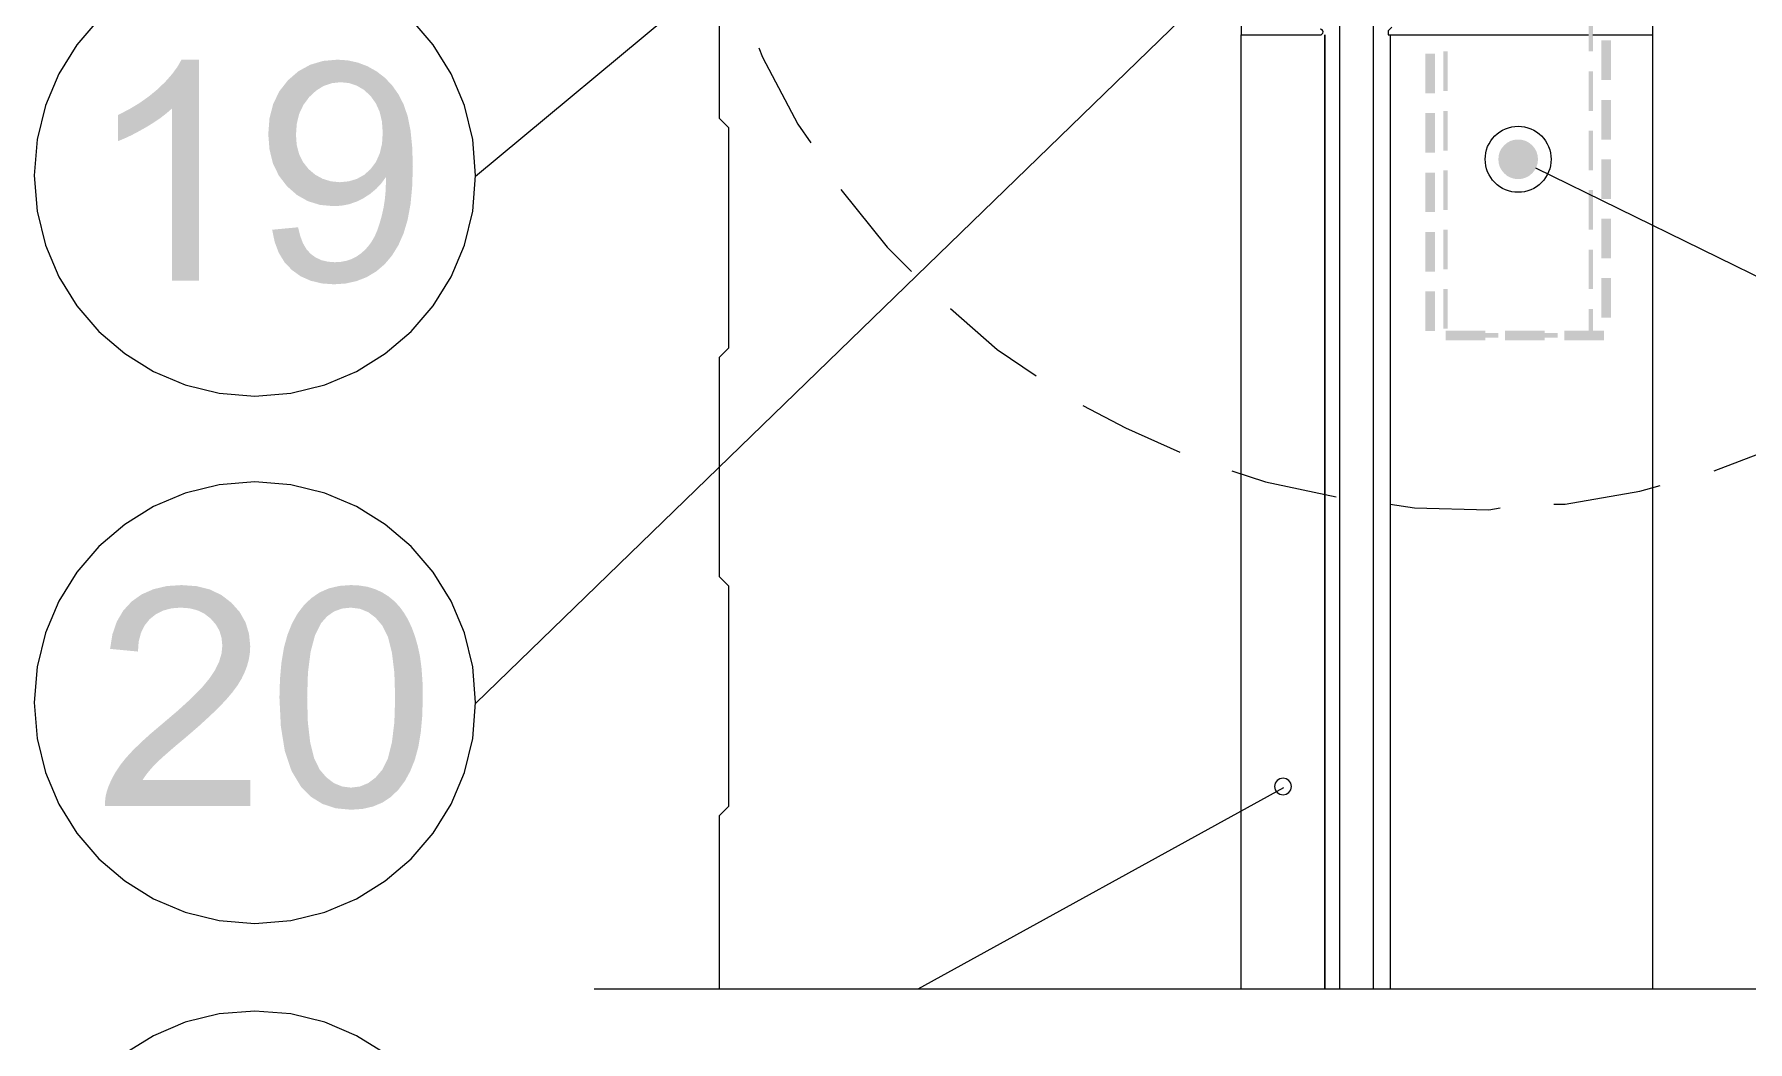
# Model space of a CAD drawing. Header units: millimetres. Extents: x 0 to 297, y 0 to 420.
# Drawn here: x 224.63 to 244.11, y 364.1 to 375.55 of the extents above; entities that cross this region are included whole.
import ezdxf

# ---------------------------------------------------------------- set-up
doc = ezdxf.new("R2010")
doc.units = ezdxf.units.MM
doc.layers.add('1-CORTE-LINEAS', color=7, linetype='Continuous')
doc.layers.add('1-CORTE-RELLENOS', color=9, linetype='Continuous')

msp = doc.modelspace()

# ---------------------------------------------------------------- hatches: boundary and pattern name
at = {"layer": '1-CORTE-RELLENOS'}
h = msp.add_hatch(color=7, dxfattribs=at)
h.dxf.hatch_style = 1
h.paths.add_polyline_path([(242.349, 375.8), (242.299, 375.8), (242.299, 375.35), (242.349, 375.35)])
h = msp.add_hatch(color=7, dxfattribs=at)
h.dxf.hatch_style = 1
h.paths.add_polyline_path([(242.554, 375.025), (242.554, 375.475), (242.444, 375.475), (242.444, 375.025)])
h = msp.add_hatch(color=7, dxfattribs=at)
h.dxf.hatch_style = 1
h.paths.add_polyline_path([(226.507, 372.746), (226.201, 372.746), (226.201, 374.703), (226.14, 374.65), (226.071, 374.596), (225.994, 374.544), (225.909, 374.491), (225.821, 374.442), (225.738, 374.398), (225.66, 374.362), (225.586, 374.331), (225.586, 374.629), (225.711, 374.692), (225.827, 374.762), (225.935, 374.838), (226.036, 374.921), (226.125, 375.007), (226.2, 375.092), (226.261, 375.175), (226.308, 375.257), (226.507, 375.257)])
h = msp.add_hatch(color=7, dxfattribs=at)
h.dxf.hatch_style = 1
h.paths.add_polyline_path([(227.367, 373.186), (227.413, 373.063), (227.478, 372.957), (227.562, 372.868), (227.662, 372.796), (227.775, 372.746), (227.902, 372.715), (228.041, 372.705), (228.174, 372.714), (228.299, 372.742), (228.414, 372.787), (228.521, 372.851), (228.618, 372.934), (228.702, 373.034), (228.773, 373.15), (228.832, 373.284), (228.878, 373.438), (228.911, 373.617), (228.93, 373.82), (228.937, 374.047), (228.93, 374.264), (228.911, 374.453), (228.878, 374.615), (228.832, 374.75), (228.773, 374.864), (228.702, 374.965), (228.619, 375.052), (228.524, 375.125), (228.42, 375.183), (228.312, 375.224), (228.198, 375.249), (228.08, 375.257), (227.918, 375.243), (227.77, 375.199), (227.636, 375.125), (227.518, 375.023), (227.42, 374.898), (227.35, 374.754), (227.308, 374.592), (227.294, 374.411), (227.308, 374.237), (227.347, 374.079), (227.414, 373.94), (227.507, 373.819), (227.62, 373.72), (227.745, 373.649), (227.883, 373.607), (228.033, 373.593), (228.125, 373.598), (228.213, 373.615), (228.297, 373.644), (228.377, 373.684), (228.453, 373.733), (228.521, 373.79), (228.58, 373.853), (228.631, 373.923), (228.631, 373.904), (228.631, 373.887), (228.631, 373.874), (228.631, 373.863), (228.628, 373.767), (228.619, 373.672), (228.605, 373.578), (228.584, 373.485), (228.56, 373.399), (228.534, 373.321), (228.504, 373.252), (228.471, 373.193), (228.434, 373.142), (228.393, 373.096), (228.346, 373.055), (228.295, 373.019), (228.24, 372.991), (228.181, 372.972), (228.117, 372.96), (228.049, 372.956), (227.97, 372.962), (227.899, 372.979), (227.834, 373.009), (227.777, 373.05), (227.728, 373.104), (227.688, 373.172), (227.657, 373.255), (227.633, 373.353), (227.338, 373.325)])
h.paths.add_polyline_path([(228.587, 374.303), (228.561, 374.192), (228.518, 374.096), (228.457, 374.014), (228.385, 373.949), (228.302, 373.903), (228.21, 373.875), (228.107, 373.865), (228.006, 373.875), (227.914, 373.903), (227.829, 373.949), (227.752, 374.014), (227.689, 374.094), (227.644, 374.186), (227.617, 374.289), (227.609, 374.403), (227.618, 374.529), (227.646, 374.643), (227.694, 374.744), (227.76, 374.833), (227.839, 374.906), (227.924, 374.959), (228.017, 374.99), (228.116, 375.001), (228.211, 374.991), (228.3, 374.962), (228.381, 374.914), (228.455, 374.847), (228.516, 374.762), (228.56, 374.665), (228.586, 374.553), (228.595, 374.428)])
h = msp.add_hatch(color=7, dxfattribs=at)
h.dxf.hatch_style = 1
h.paths.add_polyline_path([(240.444, 374.875), (240.554, 374.875), (240.554, 375.325), (240.444, 375.325)])
h = msp.add_hatch(color=7, dxfattribs=at)
h.dxf.hatch_style = 1
h.paths.add_polyline_path([(240.699, 374.9), (240.699, 375.35), (240.649, 375.35), (240.649, 374.9)])
h = msp.add_hatch(color=7, dxfattribs=at)
h.dxf.hatch_style = 1
h.paths.add_polyline_path([(242.299, 375.125), (242.299, 374.675), (242.349, 374.675), (242.349, 375.125)])
h = msp.add_hatch(color=7, dxfattribs=at)
h.dxf.hatch_style = 1
h.paths.add_polyline_path([(240.699, 374.225), (240.699, 374.675), (240.649, 374.675), (240.649, 374.225)])
h = msp.add_hatch(color=7, dxfattribs=at)
h.dxf.hatch_style = 1
h.paths.add_polyline_path([(242.554, 374.8), (242.444, 374.8), (242.444, 374.35), (242.554, 374.35)])
h = msp.add_hatch(color=7, dxfattribs=at)
h.dxf.hatch_style = 1
h.paths.add_polyline_path([(240.444, 374.2), (240.554, 374.2), (240.554, 374.65), (240.444, 374.65)])
h = msp.add_hatch(color=7, dxfattribs=at)
h.dxf.hatch_style = 1
h.paths.add_polyline_path([(241.724, 374.125), (241.72, 374.08), (241.707, 374.039), (241.687, 374.001), (241.658, 373.966), (241.623, 373.937), (241.585, 373.917), (241.544, 373.904), (241.499, 373.9), (241.454, 373.904), (241.412, 373.917), (241.374, 373.937), (241.34, 373.966), (241.311, 374.001), (241.29, 374.039), (241.278, 374.08), (241.274, 374.125), (241.278, 374.17), (241.29, 374.212), (241.311, 374.25), (241.34, 374.284), (241.374, 374.313), (241.412, 374.334), (241.454, 374.346), (241.499, 374.35), (241.544, 374.346), (241.585, 374.334), (241.623, 374.313), (241.658, 374.284), (241.687, 374.25), (241.707, 374.212), (241.72, 374.17)])
h = msp.add_hatch(color=7, dxfattribs=at)
h.dxf.hatch_style = 1
h.paths.add_polyline_path([(242.299, 374.45), (242.299, 374), (242.349, 374), (242.349, 374.45)])
h = msp.add_hatch(color=7, dxfattribs=at)
h.dxf.hatch_style = 1
h.paths.add_polyline_path([(242.554, 374.125), (242.444, 374.125), (242.444, 373.675), (242.554, 373.675)])
h = msp.add_hatch(color=7, dxfattribs=at)
h.dxf.hatch_style = 1
h.paths.add_polyline_path([(240.444, 373.525), (240.554, 373.525), (240.554, 373.975), (240.444, 373.975)])
h = msp.add_hatch(color=7, dxfattribs=at)
h.dxf.hatch_style = 1
h.paths.add_polyline_path([(240.649, 373.55), (240.699, 373.55), (240.699, 374), (240.649, 374)])
h = msp.add_hatch(color=7, dxfattribs=at)
h.dxf.hatch_style = 1
h.paths.add_polyline_path([(242.299, 373.775), (242.299, 373.325), (242.349, 373.325), (242.349, 373.775)])
h = msp.add_hatch(color=7, dxfattribs=at)
h.dxf.hatch_style = 1
h.paths.add_polyline_path([(240.699, 372.875), (240.699, 373.325), (240.649, 373.325), (240.649, 372.875)])
h = msp.add_hatch(color=7, dxfattribs=at)
h.dxf.hatch_style = 1
h.paths.add_polyline_path([(242.554, 373.45), (242.444, 373.45), (242.444, 373), (242.554, 373)])
h = msp.add_hatch(color=7, dxfattribs=at)
h.dxf.hatch_style = 1
h.paths.add_polyline_path([(240.444, 372.85), (240.554, 372.85), (240.554, 373.3), (240.444, 373.3)])
h = msp.add_hatch(color=7, dxfattribs=at)
h.dxf.hatch_style = 1
h.paths.add_polyline_path([(242.299, 373.1), (242.299, 372.65), (242.349, 372.65), (242.349, 373.1)])
h = msp.add_hatch(color=7, dxfattribs=at)
h.dxf.hatch_style = 1
h.paths.add_polyline_path([(242.554, 372.775), (242.444, 372.775), (242.444, 372.325), (242.554, 372.325)])
h = msp.add_hatch(color=7, dxfattribs=at)
h.dxf.hatch_style = 1
h.paths.add_polyline_path([(240.444, 372.175), (240.554, 372.175), (240.554, 372.625), (240.444, 372.625)])
h = msp.add_hatch(color=7, dxfattribs=at)
h.dxf.hatch_style = 1
h.paths.add_polyline_path([(240.699, 372.2), (240.699, 372.65), (240.649, 372.65), (240.649, 372.2)])
h = msp.add_hatch(color=7, dxfattribs=at)
h.dxf.hatch_style = 1
h.paths.add_polyline_path([(242.343, 372.107), (242.347, 372.114), (242.349, 372.125), (242.349, 372.425), (242.299, 372.425), (242.299, 372.15), (242.174, 372.15), (242.174, 372.1), (242.324, 372.1), (242.335, 372.102)])
h = msp.add_hatch(color=7, dxfattribs=at)
h.dxf.hatch_style = 1
h.paths.add_polyline_path([(241.124, 372.07), (241.124, 372.1), (240.824, 372.1), (240.824, 372.15), (241.124, 372.15), (241.124, 372.18), (240.674, 372.18), (240.674, 372.07)])
h = msp.add_hatch(color=7, dxfattribs=at)
h.dxf.hatch_style = 1
h.paths.add_polyline_path([(241.274, 372.1), (241.274, 372.15), (240.824, 372.15), (240.824, 372.1)])
h = msp.add_hatch(color=7, dxfattribs=at)
h.dxf.hatch_style = 1
h.paths.add_polyline_path([(241.799, 372.07), (241.799, 372.1), (241.499, 372.1), (241.499, 372.15), (241.799, 372.15), (241.799, 372.18), (241.349, 372.18), (241.349, 372.07)])
h = msp.add_hatch(color=7, dxfattribs=at)
h.dxf.hatch_style = 1
h.paths.add_polyline_path([(241.949, 372.15), (241.499, 372.15), (241.499, 372.1), (241.949, 372.1)])
h = msp.add_hatch(color=7, dxfattribs=at)
h.dxf.hatch_style = 1
h.paths.add_polyline_path([(242.347, 372.114), (242.343, 372.107), (242.335, 372.102), (242.324, 372.1), (242.174, 372.1), (242.174, 372.15), (242.299, 372.15), (242.299, 372.18), (242.024, 372.18), (242.024, 372.07), (242.474, 372.07), (242.474, 372.18), (242.349, 372.18), (242.349, 372.125)])
h = msp.add_hatch(color=7, dxfattribs=at)
h.dxf.hatch_style = 1
h.paths.add_polyline_path([(227.091, 367.072), (227.091, 366.778), (225.438, 366.778), (225.439, 366.832), (225.445, 366.885), (225.457, 366.938), (225.474, 366.99), (225.51, 367.075), (225.555, 367.158), (225.61, 367.241), (225.675, 367.323), (225.753, 367.408), (225.846, 367.499), (225.954, 367.597), (226.077, 367.701), (226.264, 367.86), (226.419, 368.001), (226.54, 368.124), (226.628, 368.23), (226.691, 368.326), (226.736, 368.42), (226.763, 368.511), (226.772, 368.599), (226.763, 368.688), (226.739, 368.769), (226.697, 368.842), (226.639, 368.908), (226.569, 368.962), (226.49, 369.001), (226.4, 369.024), (226.3, 369.032), (226.195, 369.024), (226.101, 368.999), (226.018, 368.958), (225.945, 368.9), (225.887, 368.827), (225.846, 368.742), (225.821, 368.644), (225.813, 368.533), (225.496, 368.563), (225.523, 368.729), (225.573, 368.874), (225.646, 368.998), (225.741, 369.101), (225.856, 369.183), (225.989, 369.241), (226.14, 369.277), (226.309, 369.288), (226.478, 369.276), (226.63, 369.238), (226.762, 369.175), (226.876, 369.087), (226.969, 368.982), (227.036, 368.864), (227.075, 368.735), (227.089, 368.594), (227.085, 368.518), (227.073, 368.443), (227.053, 368.369), (227.025, 368.296), (226.99, 368.223), (226.944, 368.148), (226.888, 368.072), (226.821, 367.993), (226.739, 367.905), (226.633, 367.803), (226.504, 367.685), (226.35, 367.552), (226.223, 367.446), (226.122, 367.358), (226.045, 367.288), (225.995, 367.238), (225.957, 367.196), (225.923, 367.155), (225.892, 367.114), (225.865, 367.072)])
h = msp.add_hatch(color=7, dxfattribs=at)
h.dxf.hatch_style = 1
h.paths.add_polyline_path([(227.437, 367.683), (227.482, 367.404), (227.559, 367.175), (227.667, 366.995), (227.78, 366.882), (227.912, 366.801), (228.063, 366.752), (228.234, 366.736), (228.366, 366.745), (228.486, 366.773), (228.593, 366.818), (228.689, 366.882), (228.773, 366.964), (228.846, 367.061), (228.908, 367.174), (228.959, 367.301), (228.999, 367.447), (229.027, 367.613), (229.044, 367.801), (229.05, 368.009), (229.047, 368.186), (229.036, 368.343), (229.018, 368.481), (228.992, 368.599), (228.962, 368.705), (228.926, 368.802), (228.885, 368.891), (228.838, 368.971), (228.785, 369.044), (228.725, 369.107), (228.659, 369.161), (228.587, 369.206), (228.508, 369.242), (228.423, 369.268), (228.332, 369.283), (228.234, 369.288), (228.104, 369.279), (227.985, 369.251), (227.878, 369.205), (227.782, 369.139), (227.698, 369.058), (227.625, 368.962), (227.563, 368.85), (227.512, 368.723), (227.472, 368.577), (227.444, 368.41), (227.427, 368.22), (227.421, 368.009)])
h.paths.add_polyline_path([(227.745, 368.294), (227.775, 368.529), (227.825, 368.717), (227.895, 368.856), (227.963, 368.933), (228.041, 368.988), (228.131, 369.021), (228.232, 369.032), (228.335, 369.019), (228.429, 368.981), (228.514, 368.917), (228.59, 368.828), (228.654, 368.701), (228.699, 368.523), (228.727, 368.292), (228.736, 368.009), (228.727, 367.729), (228.699, 367.499), (228.654, 367.32), (228.59, 367.191), (228.514, 367.102), (228.429, 367.038), (228.336, 367), (228.234, 366.987), (228.133, 367), (228.041, 367.038), (227.956, 367.102), (227.879, 367.191), (227.816, 367.318), (227.771, 367.497), (227.744, 367.728), (227.736, 368.009)])

# ---------------------------------------------------------------- linework, layer by layer
at = {"layer": '1-CORTE-LINEAS', "color": 7, "lineweight": 15}
for p, q in [((229.651, 373.932), (235.239, 378.588)), ((229.651, 367.942), (238.774, 376.789)), ((234.681, 364.7), (238.837, 366.989))]:
    msp.add_line(p, q, dxfattribs=at)
at = {"layer": '1-CORTE-LINEAS', "color": 7, "lineweight": 13}
for p, q in [((239.473, 364.7), (239.473, 376.175)), ((239.854, 364.7), (239.854, 376.175)), ((239.303, 375.541), (239.303, 364.7)), ((239.303, 364.7), (239.303, 375.541)), ((240.044, 375.541), (240.044, 364.7)), ((253.666, 368.147), (241.7, 374.026)), ((230.999, 364.7), (254.787, 364.7))]:
    msp.add_line(p, q, dxfattribs=at)
at = {"layer": '1-CORTE-LINEAS', "color": 7, "lineweight": 9}
for p, q in [((238.35, 364.7), (238.35, 375.541)), ((243.029, 364.7), (243.029, 375.541))]:
    msp.add_line(p, q, dxfattribs=at)
at = {"layer": '1-CORTE-LINEAS', "color": 7, "lineweight": 13}
for points in [[(238.35, 378.335), (238.35, 375.541), (239.26, 375.541)], [(242.349, 375.541), (243.029, 375.541), (243.029, 378.335), (242.349, 378.335)], [(239.25, 375.541), (239.262, 375.543), (239.273, 375.55), (239.279, 375.56), (239.282, 375.572), (239.279, 375.585), (239.273, 375.595), (239.262, 375.601), (239.25, 375.604)], [(240.065, 375.625), (240.022, 375.583), (240.022, 375.541), (242.299, 375.541)]]:
    msp.add_lwpolyline(points, dxfattribs=at)
at = {"layer": '1-CORTE-LINEAS', "color": 7, "lineweight": 5}
msp.add_lwpolyline([(232.424, 364.7), (232.424, 366.672), (232.529, 366.778), (232.529, 369.275), (232.424, 369.381), (232.424, 371.879), (232.529, 371.985), (232.529, 374.482), (232.424, 374.588), (232.424, 377.085), (232.529, 377.192)], dxfattribs=at)
at = {"layer": '1-CORTE-LINEAS', "color": 7, "lineweight": 9}
for points in [[(225.369, 375.716), (225.119, 375.424), (224.915, 375.095), (224.762, 374.735), (224.667, 374.349), (224.635, 373.942), (224.667, 373.535), (224.762, 373.149), (224.915, 372.79), (225.119, 372.461), (225.369, 372.169), (225.662, 371.918), (225.99, 371.714), (226.35, 371.562), (226.736, 371.467), (227.143, 371.434), (227.55, 371.467), (227.936, 371.562), (228.296, 371.714), (228.624, 371.918), (228.917, 372.169), (229.167, 372.461), (229.371, 372.79), (229.523, 373.149), (229.619, 373.535), (229.651, 373.942)], [(229.651, 373.942), (229.619, 374.349), (229.523, 374.735), (229.371, 375.095), (229.167, 375.424), (228.917, 375.716)], [(241.874, 374.125), (241.872, 374.088), (241.867, 374.052), (241.858, 374.017), (241.845, 373.982), (241.829, 373.948), (241.811, 373.917), (241.789, 373.888), (241.764, 373.86), (241.737, 373.835), (241.707, 373.813), (241.676, 373.795), (241.642, 373.779), (241.608, 373.766), (241.572, 373.757), (241.536, 373.752), (241.499, 373.75), (241.462, 373.752), (241.426, 373.757), (241.39, 373.766), (241.355, 373.779), (241.322, 373.795), (241.29, 373.813), (241.261, 373.835), (241.234, 373.86), (241.209, 373.888), (241.187, 373.917), (241.168, 373.948), (241.152, 373.982), (241.14, 374.017), (241.131, 374.052), (241.126, 374.088), (241.124, 374.125), (241.126, 374.162), (241.131, 374.198), (241.14, 374.234), (241.152, 374.269), (241.168, 374.302), (241.187, 374.334), (241.209, 374.363), (241.234, 374.39), (241.261, 374.415), (241.29, 374.437), (241.322, 374.456), (241.355, 374.472), (241.39, 374.484), (241.426, 374.493), (241.462, 374.499), (241.499, 374.5), (241.536, 374.499), (241.572, 374.493), (241.608, 374.484), (241.642, 374.472), (241.676, 374.456), (241.707, 374.437), (241.737, 374.415), (241.764, 374.39), (241.789, 374.363), (241.811, 374.334), (241.829, 374.302), (241.845, 374.269), (241.858, 374.234), (241.867, 374.198), (241.872, 374.162), (241.874, 374.125)], [(229.651, 367.953), (229.619, 368.359), (229.523, 368.745), (229.371, 369.105), (229.167, 369.434), (228.917, 369.726), (228.624, 369.977), (228.296, 370.181), (227.936, 370.333), (227.55, 370.428), (227.143, 370.461), (226.736, 370.428), (226.35, 370.333), (225.99, 370.181), (225.662, 369.977), (225.369, 369.726), (225.119, 369.434), (224.915, 369.105), (224.762, 368.745), (224.667, 368.359), (224.635, 367.953), (224.667, 367.546), (224.762, 367.16), (224.915, 366.8), (225.119, 366.471), (225.369, 366.179), (225.662, 365.928), (225.99, 365.724), (226.35, 365.572), (226.736, 365.477), (227.143, 365.444), (227.55, 365.477), (227.936, 365.572), (228.296, 365.724), (228.624, 365.928), (228.917, 366.179), (229.167, 366.471), (229.371, 366.8), (229.523, 367.16), (229.619, 367.546), (229.651, 367.953)], [(228.624, 363.965), (228.296, 364.169), (227.936, 364.321), (227.55, 364.416), (227.143, 364.449), (226.736, 364.416), (226.35, 364.321), (225.99, 364.169), (225.662, 363.965)]]:
    msp.add_lwpolyline(points, dxfattribs=at)
at = {"layer": '1-CORTE-LINEAS', "color": 7, "lineweight": 15}
for points in [[(232.868, 375.393), (232.91, 375.286), (233.313, 374.524), (233.461, 374.313)], [(233.8, 373.784), (234.329, 373.128), (234.604, 372.852)], [(235.048, 372.429), (235.578, 371.963), (236.022, 371.667)], [(236.551, 371.328), (237.038, 371.074), (237.652, 370.799)], [(243.727, 370.587), (244.51, 370.884), (244.849, 371.074)], [(238.245, 370.587), (238.626, 370.461), (239.43, 370.291)], [(241.906, 370.206), (242.034, 370.206), (242.88, 370.354), (243.113, 370.419)], [(240.044, 370.206), (240.319, 370.164), (241.165, 370.143), (241.293, 370.164)], [(238.922, 367), (238.915, 367.037), (238.894, 367.067), (238.864, 367.087), (238.827, 367.095), (238.79, 367.087), (238.759, 367.067), (238.739, 367.037), (238.731, 367), (238.739, 366.963), (238.759, 366.932), (238.79, 366.912), (238.827, 366.905), (238.864, 366.912), (238.894, 366.932), (238.915, 366.963), (238.922, 367)]]:
    msp.add_lwpolyline(points, dxfattribs=at)

doc.saveas('drawing.dxf')
